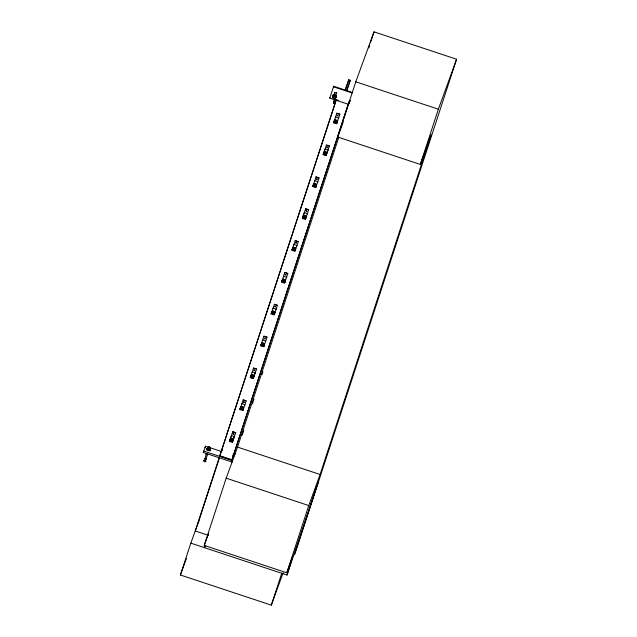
<?xml version="1.0" encoding="UTF-8"?>
<svg xmlns="http://www.w3.org/2000/svg" width="637" height="637" viewBox="0 0 637 637"><rect width="100%" height="100%" fill="white"/><g stroke="black" fill="none" stroke-linecap="round" stroke-linejoin="round"><path stroke-width="0.96" d="M335.771 100.184L334.624 103.632C332.514 103.688 334.194 98.99 335.771 100.2M333.581 103.29L333.963 101.769C332.665 105.248 335.428 97.485 333.907 101.809M333.796 102.692L334.839 103.043L334.696 103.465M205.026 545.805L204.453 547.661L205.106 545.861M283.139 572.735L271.314 605.15L180.406 574.996L190.813 543.138L287.032 575.052L292.741 556.483L286.793 572.806L204.214 545.407L226.191 478.164L237.521 447.102L338.709 137.52M334.624 103.632L335.715 100.351M332.522 97.302L333.207 95.271L334.895 94.977L336.081 96.227L335.572 97.779L333.708 98.552L333.103 97.979L332.522 97.302L333.207 95.271M335.396 98.257L336.081 96.227M349.498 103.202L349.426 102.103M232.298 462.12L203.267 452.493L203.729 451.076L232.712 460.686M205.042 447.628L205.504 446.211L221.397 451.49M209.255 450.279L206.969 449.396L207.503 447.827L208.665 447.867M204.979 459.07L206.141 454.285L206.794 454.205M207.853 450.033L208.291 450.224L208.618 449.196L207.288 448.424L207.503 447.827M206.054 459.317L207.359 454.42M208.299 450.168L209.844 450.351L210.377 448.782L209.43 448.129A1.433 0.518 18.1 0 1 209.899 449.093A1.433 0.518 18.1 0 1 207.662 448.352A1.433 0.518 18.1 0 1 208.705 447.859M348.423 104.309L329.775 98.122L333.677 86.258L345.039 90.024L348.781 79.76L350.294 80.262L346.902 90.645M219.176 457.772L195.248 530.987L208.371 535.335M348.351 104.221L231.86 460.105L219.741 456.084L336.193 99.794M334.99 103.974L219.741 456.084M198.203 522.881L219.375 458.114M221.525 451.545L222.138 449.666L221.477 451.466M229.431 441.242L231.478 435.565L234.504 436.568L232.457 442.245A2.898 1.043 18.1 0 1 229.431 441.242L230.053 440.374M239.838 409.384L241.885 403.707L244.919 404.718L242.872 410.395A2.898 1.043 18.1 0 1 239.838 409.384L241.112 406.955L240.682 407.003M250.253 377.534L252.3 371.857L255.326 372.86L253.454 376.841L253.287 378.537A2.898 1.043 18.1 0 1 250.253 377.534L251.527 375.097L251.097 375.153M260.668 345.676L262.707 339.999L265.74 341.002L263.694 346.687A2.898 1.043 18.1 0 1 260.668 345.676L261.934 343.247L261.504 343.295M271.075 313.826L273.122 308.149L276.155 309.152L274.109 314.829A2.898 1.043 18.1 0 1 271.075 313.826L272.349 311.389L271.919 311.445M281.49 281.968L283.537 276.291L286.562 277.294L284.516 282.971A2.898 1.043 18.1 0 1 281.49 281.968L282.756 279.539L282.334 279.587M291.897 250.118L293.944 244.441L296.977 245.444L294.931 251.121A2.898 1.043 18.1 0 1 291.897 250.118L293.171 247.682L292.741 247.729M302.312 218.26L304.359 212.583L307.384 213.586L305.346 219.263A2.898 1.043 18.1 0 1 302.312 218.26L302.878 216.843M312.727 186.41L314.766 180.725L317.799 181.736L315.753 187.413A2.898 1.043 18.1 0 1 312.727 186.41L313.993 183.974L313.563 184.021M323.134 154.552L325.181 148.875L328.206 149.878L326.168 155.555A2.898 1.043 18.1 0 1 323.134 154.552L323.429 153.828A2.898 1.043 18.1 0 0 326.399 154.847L326.677 152.912L327.107 152.904M333.549 122.694L335.588 117.017L338.621 118.028L336.575 123.705A2.898 1.043 18.1 0 1 333.549 122.694L334.815 120.266L334.385 120.313M232.816 440.263L235.762 432.762L232.728 431.751L230.236 439.331M241.757 404.145L243.143 399.901L246.169 400.904L244.783 405.156M252.164 372.295L253.55 368.043L256.584 369.054L253.797 376.547M262.579 340.437L263.965 336.193L266.999 337.196L265.605 341.44M272.986 308.587L274.38 304.335L277.406 305.338L276.02 309.59M283.401 276.729L284.787 272.485L287.82 273.488L286.427 277.732M293.808 244.879L295.202 240.627L298.227 241.63L296.842 245.882M307.257 214.024L308.642 209.78L305.609 208.777L303.061 216.62M314.638 181.163L316.024 176.919L319.057 177.922L317.664 182.174M326.47 153.589L329.464 146.072L326.439 145.061L323.938 152.641M335.46 117.455L336.846 113.211L339.879 114.214L338.486 118.466M345.389 90.143L348.781 79.76M242.872 410.395C244.122 409.75 243.087 406.812 243.716 408.006M253.287 378.537L254.227 375.886M263.694 346.687C264.944 346.042 263.909 343.104 264.538 344.298M274.109 314.829C275.407 314.184 274.26 311.254 274.953 312.448M284.516 282.971C285.798 282.326 284.715 279.404 285.36 280.591M294.931 251.121C296.173 250.484 295.146 247.538 295.775 248.741M305.346 219.263C306.532 218.626 305.609 215.688 306.182 216.883M315.753 187.413C317.091 186.665 315.952 183.822 316.597 185.033M336.575 123.705C337.769 123.06 336.846 120.13 337.419 121.317M231.86 460.105L348.312 103.815M286.793 572.806L308.77 505.555L320.1 474.493L431.161 134.718L420.316 164.426L337.745 137.035L355.788 81.815L374.023 31.85L456.594 59.241L296.388 549.397L294.421 554.795L318.349 481.58L287.032 575.052M242.211 435.119L243.756 430.397M252.395 403.954L253.94 399.232M261.966 374.675L262.89 371.841M368.775 47.902L369.699 45.076M370.623 42.241L374.023 31.85M271.314 605.15L281.729 573.292M420.316 164.426L438.367 109.214L456.594 59.241M349.546 101.737L349.872 100.805M335.046 103.584L336.113 100.304M333.677 86.258L333.477 86.799L352.126 92.986M329.775 98.122L329.974 97.58M203.267 452.493L205.504 446.211M334.895 94.977L334.72 95.454A1.115 1.043 20 0 1 335.373 97.015M333.708 98.552L335.572 97.779M206.969 449.396L207.184 448.806M209.844 450.351L210.059 449.754M336.846 113.211L339.879 114.214M326.439 145.061L329.464 146.072M350.294 80.262L346.552 90.526L352.675 92.556M316.024 176.919L319.057 177.922M305.609 208.777L308.642 209.78M295.202 240.627L298.227 241.63M326.168 155.555L326.47 153.708M284.787 272.485L287.82 273.488M274.38 304.335L277.406 305.338M263.965 336.193L266.999 337.196M349.187 102.836L349.363 102.35M253.55 368.043L256.584 369.054M337.745 137.035L343.16 122.177M190.813 543.138L198.919 520.915M243.143 399.901L246.169 400.904M180.406 574.996L186.482 558.323M232.728 431.751L235.762 432.762M232.457 442.245L232.632 440.549L233.405 439.594M204.214 545.407L208.514 533.623M210.377 448.782L210.162 449.372L208.618 449.196M334.099 101.466L334.672 100.009M293.227 248.255C296.133 247.793 294.127 250.198 293.331 248.048M209.796 447.278L208.832 446.903L209.446 447.182M207.654 454.786L206.133 454.277M313.691 184.77L313.547 184.81M295.242 249.155L295.64 249.178M282.502 280.32L282.008 280.543M302.862 217.583L302.599 217.535A2.898 1.043 18.1 0 0 305.577 218.555L305.426 218.459M271.673 313.141L271.37 313.101A2.898 1.043 18.1 0 0 274.34 314.121M208.952 447.07C208.323 449.818 211.102 446.887 209.063 447.078M204.979 458.592L204.533 458.751L205.799 459.396M205.91 459.333L206.046 458.951M333.032 95.757L334.72 95.454L335.906 96.705M349.697 101.283L350.135 101.235M323.843 153.159L323.365 153.843L323.938 152.92M302.973 216.859L302.901 217.376M250.914 376.133L250.962 375.591M284.946 281.22L285.018 281.538M209.677 447.644L208.832 447.413M208.57 448.066C206.85 448.52 211.237 449.276 208.984 448.161M206.635 453.815C204.668 454.173 209.326 455.336 207.336 454.014M292.725 248.518L292.399 248.677M271.736 312.138L271.784 311.875M232.816 440.446L232.728 441.521A2.898 1.043 18.1 0 1 229.662 440.533L230.045 439.57L230.021 440.35M334.067 121.269L334.584 121.014L334.258 120.751M313.245 184.977L313.603 184.857M292.192 249.393L292.168 249.386A2.898 1.043 18.1 0 0 295.162 250.413L295.297 250.118M271.601 312.393L271.792 312.162M250.62 376.833L250.548 376.809A2.898 1.043 18.1 0 0 253.518 377.829L253.709 376.786M240.364 407.959L240.882 407.704L240.555 407.441M240.133 408.667L240.109 408.659A2.898 1.043 18.1 0 0 243.103 409.687L243.135 409.663M337.284 121.755L336.742 122.001L337.077 122.264M323.883 152.912L324.074 151.901M316.119 186.41L316.024 186.681A2.898 1.043 18.1 0 1 312.958 185.701M306.055 217.321L305.513 217.567L305.84 217.83M284.882 281.976L284.787 282.247A2.898 1.043 18.1 0 1 281.721 281.259M274.818 312.886L274.603 313.388M264.307 345.007L263.893 344.951L264.196 345.246M264.06 345.684L263.965 345.955A2.898 1.043 18.1 0 1 260.899 344.967M252.029 377.924L251.161 377.423M243.581 408.444L243.374 408.954M209.159 447.015L209.677 447.214M208.633 449.969L207.606 449.372M205.568 459.357L205.098 459.197M355.788 81.815L438.367 109.214M336.089 99.611L338.717 100.487M334.457 100.598L335.5 100.949M333.915 102.239L334.951 102.589M237.521 447.102L320.1 474.493M233.381 453.401L235.26 454.022M232.616 455.208L234.488 455.829M220.768 456.06L231.072 459.476M226.191 478.164L308.77 505.555M302.973 216.58L303.252 215.609M316.366 185.733L315.952 185.685L316.255 185.972M314.296 186.745L313.635 186.299M295.425 249.68L295.242 249.266M283.067 282.31L282.398 281.865M230.371 438.59L230.252 439.641M231.008 441.576L230.339 441.13M208.992 447.493L209.653 447.301M336.662 122.893L336.846 122.973A2.898 1.043 18.1 0 1 333.78 121.993M324.52 154.815L324.05 154.441M293.283 250.381L292.813 250.007M262.046 345.939L261.576 345.572M334.72 92.835A0.956 0.892 20 0 1 334.831 92.628M336.336 92.628A0.956 0.892 20 0 1 336.471 92.835M334.688 94.268A0.956 0.892 20 0 1 334.799 93.002A0.956 0.892 20 0 1 336.145 93.169A0.956 0.892 20 0 1 336.025 94.435M335.58 94.61A0.956 0.892 20 0 1 335.333 94.61M349.379 102.828A1.919 1.784 20 0 1 350.167 100.431M349.418 102.724A1.919 1.784 20 0 1 350.207 100.32M334.552 92.827A1.115 1.043 20 0 1 334.672 92.58M336.591 92.723A1.115 1.043 20 0 1 336.694 92.986M333.278 96.442A1.115 1.043 20 0 1 333.446 95.932M334.712 95.534A1.115 1.043 20 0 1 335.333 97.119M333.35 96.609A1.115 1.043 20 0 1 333.485 95.821M336.495 92.668A0.956 0.892 20 0 1 336.583 92.891M333.493 97.652A0.956 0.892 20 0 1 333.899 96.195A0.956 0.892 20 0 1 335.134 97.214A0.956 0.892 20 0 1 333.692 97.811M333.438 96.458A0.956 0.892 20 0 1 333.74 95.837M334.664 95.677A0.956 0.892 20 0 1 335.317 96.362M205.353 461.077A1.115 0.406 18.1 0 1 205.496 461.729A1.115 0.406 18.1 0 1 203.92 461.292A1.115 0.406 18.1 0 1 204.055 460.71M205.536 460.511A1.115 0.406 18.1 0 1 205.679 461.164A1.115 0.406 18.1 0 1 204.103 460.726A1.115 0.406 18.1 0 1 204.238 460.145M209.86 449.873A1.919 0.693 18.1 0 1 209.525 450.789A1.919 0.693 18.1 0 1 206.953 449.937A1.919 0.693 18.1 0 1 207.288 449.013M209.255 450.399A1.115 0.406 18.1 0 1 207.758 450.056M209.963 449.547A1.919 0.693 18.1 0 1 209.501 450.463A1.919 0.693 18.1 0 1 206.89 449.451A1.919 0.693 18.1 0 1 207.805 448.711M209.366 450.072A1.115 0.406 18.1 0 1 207.527 449.459M233.134 433.837C233.731 435.907 234.838 432.539 233.134 433.837M243.541 401.987C244.146 404.049 245.245 400.681 243.541 401.987M253.956 370.129C254.553 372.199 255.66 368.831 253.956 370.129M264.363 338.271C264.968 340.341 266.075 336.973 264.363 338.271M274.778 306.421C275.375 308.483 276.482 305.123 274.778 306.421M285.193 274.563C285.79 276.633 286.897 273.265 285.193 274.563M295.6 242.713C296.205 244.775 297.304 241.407 295.6 242.713M306.015 210.855C306.612 212.925 307.719 209.557 306.015 210.855M316.422 179.005C317.027 181.067 318.126 177.699 316.422 179.005M326.837 147.147C327.434 149.217 328.541 145.849 326.837 147.147M337.244 115.297C337.849 117.359 338.956 113.991 337.244 115.297M335.277 119.852L337.029 120.528L335.277 119.852M334.935 120.767L336.694 121.444L334.935 120.767M334.743 121.739L336.217 122.312L334.743 121.739M324.862 151.702L326.622 152.378L324.862 151.702M324.528 152.617L326.287 153.294L324.528 152.617M324.329 153.597L325.802 154.162L324.329 153.597M314.447 183.56L316.207 184.236L314.447 183.56M314.113 184.475L315.872 185.152L314.113 184.475M313.914 185.447L315.395 186.02L313.914 185.447M304.04 215.41L305.792 216.086L304.04 215.41M303.706 216.333L305.457 217.01L303.706 216.333M303.507 217.305L304.98 217.87L303.507 217.305M293.625 247.267L295.385 247.944L293.625 247.267M293.092 249.155L294.573 249.728L293.092 249.155M283.218 279.117L284.97 279.794L283.218 279.117M282.884 280.041L284.635 280.718L282.884 280.041M282.685 281.013L284.158 281.578L282.685 281.013M272.803 310.975L274.563 311.652L272.803 310.975M272.469 311.891L274.228 312.568L272.469 311.891M272.27 312.863L273.751 313.436L272.27 312.863M262.388 342.825L264.148 343.502L262.388 342.825M262.054 343.749L263.814 344.426L262.054 343.749M261.863 344.721L263.336 345.286L261.863 344.721M251.981 374.683L253.741 375.36L251.981 374.683M251.647 375.599L253.399 376.276L251.647 375.599M251.448 376.578L252.921 377.144L251.448 376.578M241.566 406.541L243.326 407.218L241.566 406.541M241.232 407.457L242.992 408.134L241.232 407.457M241.033 408.428L242.514 409.002L241.033 408.428M231.159 438.391L232.911 439.068L231.159 438.391M230.825 439.307L232.577 439.984L230.825 439.307M230.626 440.286L232.099 440.852L230.626 440.286M332.713 97.302A1.919 1.784 20 0 0 336.002 97.549A1.919 1.784 20 0 0 334.457 94.73A1.919 1.784 20 0 0 332.713 97.302M332.753 97.19A1.919 1.784 20 0 0 336.041 97.437A1.919 1.784 20 0 0 334.497 94.618A1.919 1.784 20 0 0 332.753 97.19M333.255 97.724A0.956 0.892 20 0 0 334.903 97.851A0.956 0.892 20 0 0 334.13 96.434A0.956 0.892 20 0 0 333.255 97.724M332.936 97.644A1.433 1.338 20 0 0 335.404 97.835A1.433 1.338 20 0 0 334.242 95.717A1.433 1.338 20 0 0 332.936 97.644"/></g></svg>
